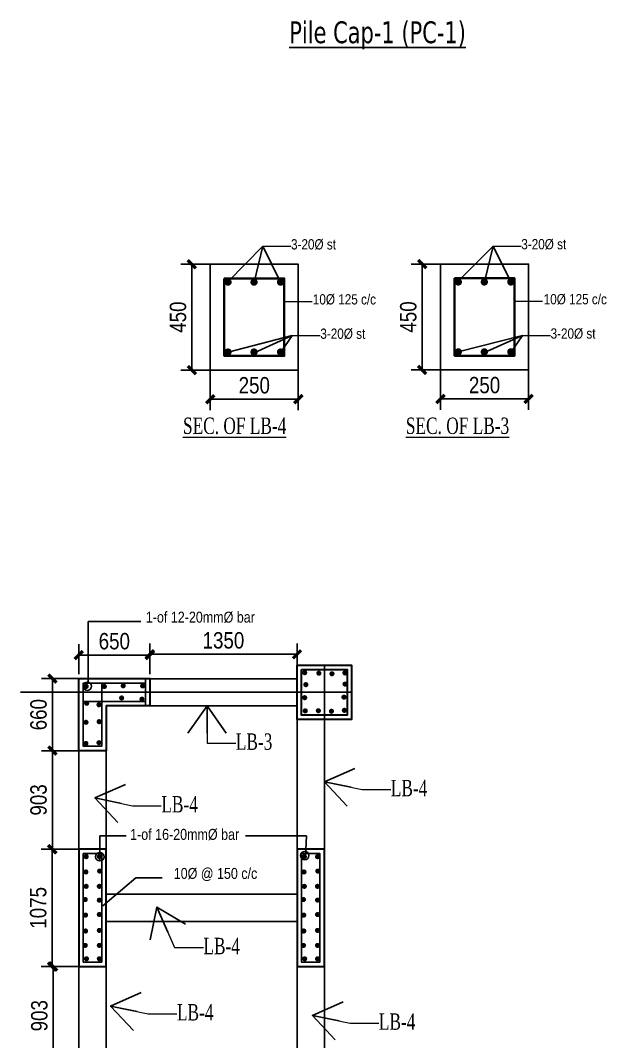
# Model space of a CAD drawing. Header units: millimetres. Extents: x 6239764 to 13047540, y 367704 to 979893.
# Drawn here: x 6258800 to 6264173, y 460258 to 469616 of the extents above; entities that cross this region are included whole.
import ezdxf

# ---------------------------------------------------------------- set-up
doc = ezdxf.new("R2010")
doc.units = ezdxf.units.MM
doc.header["$LTSCALE"] = 300
doc.linetypes.add('CENTER2', pattern=[28.575, 19.05, -3.175, 3.175, -3.175])
for name, color, linetype in [('COLUMN', 9, 'Continuous'), ('DIM', 4, 'Continuous'), ('HATCH', 7, 'Continuous'), ('TEXT', 7, 'Continuous')]:
    doc.layers.add(name, color=color, linetype=linetype)
for name, color, linetype, lineweight in [('LINE-3', 7, 'Continuous', 15), ('RD', 220, 'Continuous', 13), ('ROD', 10, 'Continuous', 35)]:
    doc.layers.add(name, color=color, linetype=linetype, lineweight=lineweight)
doc.layers.add('TEX', color=7, linetype='Continuous', lineweight=0, true_color=0xbaa114)
doc.styles.add('AFTXT', font='')
doc.styles.add('NARROW', font='ARIALN.TTF')
doc.styles.add('ROMANS', font='ROMANS.SHX', dxfattribs={"width": 0.8})
doc.styles.get("Standard").update_dxf_attribs({"font": 'txt8.shx', "width": 0.7, "bigfont": 'hztxt_ii.shx'})
doc.styles.add('ver', font='verdana.ttf')
doc.styles.get('AFTXT').set_extended_font_data('Romans.shx')
doc.dimstyles.new('DIM', dxfattribs={"dimtxt": 7, "dimasz": 3, "dimexe": 3, "dimexo": 3, "dimgap": 0.09, "dimtad": 0, "dimdec": 1, "dimzin": 0, "dimdsep": 46, "dimlunit": 4, "dimtxsty": 'ROMANS', "dimblk": 'ARCHTICK', "dimcen": 0.09, "dimdle": 1, "dimse1": 1, "dimse2": 1, "dimclrd": 7, "dimclre": 7, "dimclrt": 5, "dimazin": 0, "dimtfac": 1, "dimtdec": 1, "dimtofl": 0, "dimtmove": 0, "dimatfit": 3, "dimldrblk": 'OPEN90', "dimfxl": 1, "dimfrac": 2, "dimtolj": 1, "dimtzin": 0, "dimlwd": -1, "dimlwe": -1, "dimarcsym": 0})
doc.dimstyles.new('IED-2', dxfattribs={"dimscale": 50, "dimtxt": 3, "dimasz": 0.5, "dimexe": 2, "dimexo": 0, "dimgap": 2.5, "dimtad": 1, "dimdec": 0, "dimzin": 0, "dimdsep": 46, "dimtxsty": 'AFTXT', "dimblk": '_DOT7', "dimcen": 0.09, "dimclre": 7, "dimclrt": 3, "dimadec": 0, "dimazin": 0, "dimtfac": 1, "dimtdec": 0, "dimtix": 1, "dimtmove": 0, "dimatfit": 3, "dimldrblk": '_DOT7', "dimfxl": 1, "dimtolj": 1, "dimtzin": 0, "dimarcsym": 0})

# ---------------------------------------------------------------- blocks, each defined once
blk = doc.blocks.new('_ArchTick')
at = {"color": 0, "linetype": 'ByBlock', "const_width": 0.4}
blk.add_lwpolyline([(-0.5, -0.5), (0.5, 0.5)], dxfattribs=at)
blk = doc.blocks.new('*D674')
at = {"color": 7, "lineweight": -2, "transparency": 16777216}
for p, q in [((6259336.2, 462021.3), (6258990.6, 462021.3)), ((6259336.2, 460946.3), (6258990.6, 460946.3))]:
    blk.add_line(p, q, dxfattribs=at)
at = {"color": 0, "lineweight": -2, "transparency": 16777216}
blk.add_line((6259090.6, 462021.3), (6259090.6, 460946.3), dxfattribs=at)
at = {"layer": 'Defpoints', "color": 0, "transparency": 16777216}
for p in [(6259336.2, 462021.3), (6259090.6, 460946.3), (6259336.2, 460946.3)]:
    blk.add_point(p, dxfattribs=at)
at = {"color": 0, "lineweight": -2, "transparency": 16777216, "xscale": 75, "yscale": 75, "zscale": 75}
for p, rotation in [((6259090.6, 462021.3), 90), ((6259090.6, 460946.3), 270)]:
    blk.add_blockref('_ArchTick', p, dxfattribs=dict(at, rotation=rotation))
at = {"color": 3, "transparency": 16777216, "insert": (6258964, 461483.8), "char_height": 150, "attachment_point": 5, "rotation": 90, "style": 'NARROW'}
blk.add_mtext('\\A1;1075', dxfattribs=at)
blk = doc.blocks.new('_DOT7')
at = {"color": 7, "linetype": 'Continuous'}
blk.add_line((-0.5, 0), (-1, 0), dxfattribs=at)
at = {"color": 7, "linetype": 'Continuous', "const_width": 0.5}
blk.add_lwpolyline([(-0.25, 0, 1), (0.25, 0, 1), (-0.25, 0, 1)], format="xyb", dxfattribs=at)
blk = doc.blocks.new('*D675')
at = {"color": 7, "lineweight": -2, "transparency": 16777216}
for p, q in [((6259336.2, 463583.9), (6258993.6, 463583.9)), ((6259336.2, 462923.9), (6258993.6, 462923.9))]:
    blk.add_line(p, q, dxfattribs=at)
at = {"color": 0, "lineweight": -2, "transparency": 16777216}
blk.add_line((6259093.6, 463583.9), (6259093.6, 462923.9), dxfattribs=at)
at = {"layer": 'Defpoints', "color": 0, "transparency": 16777216}
for p in [(6259336.2, 463583.9), (6259093.6, 462923.9), (6259336.2, 462923.9)]:
    blk.add_point(p, dxfattribs=at)
at = {"color": 0, "lineweight": -2, "transparency": 16777216, "xscale": 75, "yscale": 75, "zscale": 75}
for p, rotation in [((6259093.6, 463583.9), 90), ((6259093.6, 462923.9), 270)]:
    blk.add_blockref('_ArchTick', p, dxfattribs=dict(at, rotation=rotation))
at = {"color": 3, "transparency": 16777216, "insert": (6258967, 463253.9), "char_height": 150, "attachment_point": 5, "rotation": 90, "style": 'NARROW'}
blk.add_mtext('\\A1;660', dxfattribs=at)
blk = doc.blocks.new('*D676')
at = {"color": 7, "lineweight": -2, "transparency": 16777216}
for p, q in [((6259336, 463623.5), (6259336, 463899.7)), ((6259986.2, 463623.5), (6259986.2, 463899.7))]:
    blk.add_line(p, q, dxfattribs=at)
at = {"color": 0, "lineweight": -2, "transparency": 16777216}
blk.add_line((6259336, 463799.7), (6259986.2, 463799.7), dxfattribs=at)
at = {"layer": 'Defpoints', "color": 0, "transparency": 16777216}
for p in [(6259986.2, 463799.7), (6259336, 463623.5), (6259986.2, 463623.5)]:
    blk.add_point(p, dxfattribs=at)
at = {"color": 0, "lineweight": -2, "transparency": 16777216, "xscale": 75, "yscale": 75, "zscale": 75, "rotation": 180}
blk.add_blockref('_ArchTick', (6259336, 463799.7), dxfattribs=at)
at = {"color": 0, "lineweight": -2, "transparency": 16777216, "xscale": 75, "yscale": 75, "zscale": 75}
blk.add_blockref('_ArchTick', (6259986.2, 463799.7), dxfattribs=at)
at = {"color": 3, "transparency": 16777216, "insert": (6259661.1, 463926.3), "char_height": 150, "attachment_point": 5, "style": 'NARROW'}
blk.add_mtext('\\A1;650', dxfattribs=at)
blk = doc.blocks.new('*D678')
at = {"color": 7, "lineweight": -2, "transparency": 16777216}
for p, q in [((6259336.2, 460946.3), (6259000.6, 460946.3)), ((6259336.2, 460043.8), (6259000.6, 460043.8))]:
    blk.add_line(p, q, dxfattribs=at)
at = {"color": 0, "lineweight": -2, "transparency": 16777216}
blk.add_line((6259100.6, 460946.3), (6259100.6, 460043.8), dxfattribs=at)
at = {"layer": 'Defpoints', "color": 0, "transparency": 16777216}
for p in [(6259336.2, 460946.3), (6259100.6, 460043.8), (6259336.2, 460043.8)]:
    blk.add_point(p, dxfattribs=at)
at = {"color": 0, "lineweight": -2, "transparency": 16777216, "xscale": 75, "yscale": 75, "zscale": 75}
for p, rotation in [((6259100.6, 460946.3), 90), ((6259100.6, 460043.8), 270)]:
    blk.add_blockref('_ArchTick', p, dxfattribs=dict(at, rotation=rotation))
at = {"color": 3, "transparency": 16777216, "insert": (6258974, 460495), "char_height": 150, "attachment_point": 5, "rotation": 90, "style": 'NARROW'}
blk.add_mtext('\\A1;903', dxfattribs=at)
blk = doc.blocks.new('*D679')
at = {"color": 7, "lineweight": -2, "transparency": 16777216}
for p, q in [((6259336.2, 462923.9), (6258993.6, 462923.9)), ((6259336.2, 462021.3), (6258993.6, 462021.3))]:
    blk.add_line(p, q, dxfattribs=at)
at = {"color": 0, "lineweight": -2, "transparency": 16777216}
blk.add_line((6259093.6, 462923.9), (6259093.6, 462021.3), dxfattribs=at)
at = {"layer": 'Defpoints', "color": 0, "transparency": 16777216}
for p in [(6259336.2, 462923.9), (6259093.6, 462021.3), (6259336.2, 462021.3)]:
    blk.add_point(p, dxfattribs=at)
at = {"color": 0, "lineweight": -2, "transparency": 16777216, "xscale": 75, "yscale": 75, "zscale": 75}
for p, rotation in [((6259093.6, 462923.9), 90), ((6259093.6, 462021.3), 270)]:
    blk.add_blockref('_ArchTick', p, dxfattribs=dict(at, rotation=rotation))
at = {"color": 3, "transparency": 16777216, "insert": (6258967, 462472.6), "char_height": 150, "attachment_point": 5, "rotation": 90, "style": 'NARROW'}
blk.add_mtext('\\A1;903', dxfattribs=at)
blk = doc.blocks.new('*D680')
at = {"color": 7, "lineweight": -2, "transparency": 16777216}
for p, q in [((6259986.2, 463623.5), (6259986.2, 463907.3)), ((6261336.2, 463583.6), (6261336.2, 463907.3))]:
    blk.add_line(p, q, dxfattribs=at)
at = {"color": 0, "lineweight": -2, "transparency": 16777216}
blk.add_line((6259986.2, 463807.3), (6261336.2, 463807.3), dxfattribs=at)
at = {"layer": 'Defpoints', "color": 0, "transparency": 16777216}
for p in [(6261336.2, 463807.3), (6259986.2, 463623.5), (6261336.2, 463583.6)]:
    blk.add_point(p, dxfattribs=at)
at = {"color": 0, "lineweight": -2, "transparency": 16777216, "xscale": 75, "yscale": 75, "zscale": 75, "rotation": 180}
blk.add_blockref('_ArchTick', (6259986.2, 463807.3), dxfattribs=at)
at = {"color": 0, "lineweight": -2, "transparency": 16777216, "xscale": 75, "yscale": 75, "zscale": 75}
blk.add_blockref('_ArchTick', (6261336.2, 463807.3), dxfattribs=at)
at = {"color": 3, "transparency": 16777216, "insert": (6260661.2, 463933.9), "char_height": 150, "attachment_point": 5, "style": 'NARROW'}
blk.add_mtext('\\A1;1350', dxfattribs=at)
blk = doc.blocks.new('*D681')
at = {"color": 7, "lineweight": -2, "transparency": 16777216}
for p, q in [((6260540.2, 467381.1), (6260271.8, 467381.1)), ((6260540.2, 466412.1), (6260271.8, 466412.1))]:
    blk.add_line(p, q, dxfattribs=at)
at = {"color": 0, "lineweight": -2, "transparency": 16777216}
blk.add_line((6260371.8, 467381.1), (6260371.8, 466412.1), dxfattribs=at)
at = {"layer": 'Defpoints', "color": 0, "transparency": 16777216}
for p in [(6260540.2, 467381.1), (6260371.8, 466412.1), (6260540.2, 466412.1)]:
    blk.add_point(p, dxfattribs=at)
at = {"color": 0, "lineweight": -2, "transparency": 16777216, "xscale": 75, "yscale": 75, "zscale": 75}
for p, rotation in [((6260371.8, 467381.1), 90), ((6260371.8, 466412.1), 270)]:
    blk.add_blockref('_ArchTick', p, dxfattribs=dict(at, rotation=rotation))
at = {"color": 3, "transparency": 16777216, "insert": (6260245.2, 466896.6), "char_height": 150, "attachment_point": 5, "rotation": 90, "style": 'NARROW'}
blk.add_mtext('\\A1;450', dxfattribs=at)
blk = doc.blocks.new('*D682')
at = {"color": 7, "lineweight": -2, "transparency": 16777216}
for p, q in [((6260540.2, 466412.1), (6260540.2, 466045)), ((6261347.7, 466412.1), (6261347.7, 466045))]:
    blk.add_line(p, q, dxfattribs=at)
at = {"color": 0, "lineweight": -2, "transparency": 16777216}
blk.add_line((6260540.2, 466145), (6261347.7, 466145), dxfattribs=at)
at = {"layer": 'Defpoints', "color": 0, "transparency": 16777216}
for p in [(6260540.2, 466412.1), (6261347.7, 466412.1), (6261347.7, 466145)]:
    blk.add_point(p, dxfattribs=at)
at = {"color": 0, "lineweight": -2, "transparency": 16777216, "xscale": 75, "yscale": 75, "zscale": 75, "rotation": 180}
blk.add_blockref('_ArchTick', (6260540.2, 466145), dxfattribs=at)
at = {"color": 0, "lineweight": -2, "transparency": 16777216, "xscale": 75, "yscale": 75, "zscale": 75}
blk.add_blockref('_ArchTick', (6261347.7, 466145), dxfattribs=at)
at = {"color": 3, "transparency": 16777216, "insert": (6260943.9, 466271.6), "char_height": 150, "attachment_point": 5, "style": 'NARROW'}
blk.add_mtext('\\A1;250', dxfattribs=at)
blk = doc.blocks.new('*D683')
at = {"color": 7, "lineweight": -2, "transparency": 16777216}
for p, q in [((6262650.9, 467382.6), (6262382.5, 467382.6)), ((6262650.9, 466413.6), (6262382.5, 466413.6))]:
    blk.add_line(p, q, dxfattribs=at)
at = {"color": 0, "lineweight": -2, "transparency": 16777216}
blk.add_line((6262482.5, 467382.6), (6262482.5, 466413.6), dxfattribs=at)
at = {"layer": 'Defpoints', "color": 0, "transparency": 16777216}
for p in [(6262650.9, 467382.6), (6262482.5, 466413.6), (6262650.9, 466413.6)]:
    blk.add_point(p, dxfattribs=at)
at = {"color": 0, "lineweight": -2, "transparency": 16777216, "xscale": 75, "yscale": 75, "zscale": 75}
for p, rotation in [((6262482.5, 467382.6), 90), ((6262482.5, 466413.6), 270)]:
    blk.add_blockref('_ArchTick', p, dxfattribs=dict(at, rotation=rotation))
at = {"color": 3, "transparency": 16777216, "insert": (6262355.9, 466898.1), "char_height": 150, "attachment_point": 5, "rotation": 90, "style": 'NARROW'}
blk.add_mtext('\\A1;450', dxfattribs=at)
blk = doc.blocks.new('*D684')
at = {"color": 7, "lineweight": -2, "transparency": 16777216}
for p, q in [((6262650.9, 466413.6), (6262650.9, 466046.5)), ((6263458.4, 466413.6), (6263458.4, 466046.5))]:
    blk.add_line(p, q, dxfattribs=at)
at = {"color": 0, "lineweight": -2, "transparency": 16777216}
blk.add_line((6262650.9, 466146.5), (6263458.4, 466146.5), dxfattribs=at)
at = {"layer": 'Defpoints', "color": 0, "transparency": 16777216}
for p in [(6262650.9, 466413.6), (6263458.4, 466413.6), (6263458.4, 466146.5)]:
    blk.add_point(p, dxfattribs=at)
at = {"color": 0, "lineweight": -2, "transparency": 16777216, "xscale": 75, "yscale": 75, "zscale": 75, "rotation": 180}
blk.add_blockref('_ArchTick', (6262650.9, 466146.5), dxfattribs=at)
at = {"color": 0, "lineweight": -2, "transparency": 16777216, "xscale": 75, "yscale": 75, "zscale": 75}
blk.add_blockref('_ArchTick', (6263458.4, 466146.5), dxfattribs=at)
at = {"color": 3, "transparency": 16777216, "insert": (6263054.6, 466273), "char_height": 150, "attachment_point": 5, "style": 'NARROW'}
blk.add_mtext('\\A1;250', dxfattribs=at)

msp = doc.modelspace()

# ---------------------------------------------------------------- linework, layer by layer
at = {"color": 7, "lineweight": 25}
for p, q in [((6259422.6, 463543.9, 0), (6259422.6, 464106.3, 0)), ((6259422.6, 464106.3, 0), (6259904.9, 464106.3, 0)), ((6259528.1, 461913.4, 0), (6259528.1, 462144.5, 0)), ((6259528.1, 462144.5, 0), (6259769.2, 462144.5, 0)), ((6261423.1, 462144.5, 0), (6260864.2, 462144.5, 0)), ((6259554.7, 461502.4), (6259859.3, 461757.7)), ((6259859.3, 461757.7), (6260100.4, 461757.7))]:
    msp.add_line(p, q, dxfattribs=at)
at = {"lineweight": 25}
for p, q in [((6259986.2, 463583.6), (6261336.2, 463583.6)), ((6259546.2, 463373.9), (6259546.2, 463543.9)), ((6259546.2, 463373.9), (6259376.2, 463373.9)), ((6261414.7, 461952), (6261423.1, 462144.5, 0)), ((6261336.2, 461608.8), (6259586.2, 461608.8)), ((6261336.2, 461358.8), (6259586.2, 461358.8))]:
    msp.add_line(p, q, dxfattribs=at)
for points in [[(6261022.3, 467546), (6260703.3, 467224.2)], [(6261022.3, 467546), (6260944.4, 467217.5)], [(6261022.3, 467546), (6261184.8, 467217.5)], [(6263133, 467547.5), (6262814, 467225.7)], [(6263133, 467547.5), (6263055.1, 467219)], [(6263133, 467547.5), (6263295.5, 467219)], [(6261290.9, 466727.1), (6260703.3, 466576.7)], [(6261290.9, 466727.1), (6260944.4, 466570)], [(6261290.9, 466727.1), (6261184.8, 466570)], [(6263401.6, 466728.6), (6262814, 466578.2)], [(6263401.6, 466728.6), (6263055.1, 466571.5)], [(6263401.6, 466728.6), (6263295.5, 466571.5)], [(6259376.2, 463543.9), (6259946.2, 463543.9), (6259946.2, 463373.9), (6259546.2, 463373.9), (6259546.2, 462963.9), (6259376.2, 462963.9), (6259376.2, 463543.9), (6259546.2, 463543.9), (6259546.2, 463373.9), (6259376.2, 463373.9)]]:
    msp.add_lwpolyline(points, dxfattribs=at)
for points in [[(6260540.2, 467381.1), (6261347.7, 467381.1), (6261347.7, 466412.1), (6260540.2, 466412.1)], [(6262650.9, 467382.6), (6263458.4, 467382.6), (6263458.4, 466413.6), (6262650.9, 466413.6)], [(6261376.2, 463668.8), (6261796.2, 463668.8), (6261796.2, 463248.8), (6261376.2, 463248.8)], [(6261336.2, 463583.6), (6259946.3, 463583.6), (6259946.3, 463333.9), (6261336.2, 463333.9)], [(6259376.2, 463543.9), (6259946.2, 463543.9), (6259946.2, 463373.9), (6259546.2, 463373.9), (6259546.2, 462963.9), (6259376.2, 462963.9)], [(6261336.2, 463208.8), (6261586.2, 463208.8), (6261586.2, 462021.3), (6261336.2, 462021.3)], [(6259336.2, 462923.9), (6259586.2, 462923.9), (6259586.2, 462021.3), (6259336.2, 462021.3)], [(6259376.2, 461981.3), (6259376.2, 460986.3), (6259546.2, 460986.3), (6259546.2, 461981.3)], [(6261376.2, 461981.3), (6261376.2, 460986.3), (6261546.2, 460986.3), (6261546.2, 461981.3)], [(6261376.2, 461981.3), (6261376.2, 460986.3), (6261546.2, 460986.3), (6261546.2, 461981.3)], [(6259336.2, 460946.3), (6259586.2, 460946.3), (6259586.2, 460043.8), (6259336.2, 460043.8)], [(6261336.2, 460946.3), (6261586.2, 460946.3), (6261586.2, 460043.8), (6261336.2, 460043.8)]]:
    msp.add_lwpolyline(points, close=True, dxfattribs=at)
at = {"color": 7, "lineweight": 25}
for centre in [(6259413.8, 463514.5, 0), (6259528.1, 461951.8, 0), (6261406.6, 461962.8, 0)]:
    msp.add_circle(centre, 38.5, dxfattribs=at)
at = {"layer": 'COLUMN', "lineweight": 30}
msp.add_lwpolyline([(6261336.2, 463708.8), (6261836.2, 463708.8), (6261836.2, 463208.8), (6261336.2, 463208.8)], close=True, dxfattribs=at)
for points in [[(6259336.2, 463583.9), (6259986.2, 463583.9), (6259986.2, 463333.9), (6259586.2, 463333.9), (6259586.2, 462923.9), (6259336.2, 462923.9), (6259336.2, 463583.9)], [(6259336.2, 462021.3), (6259336.2, 460946.3), (6259586.2, 460946.3), (6259586.2, 462021.3), (6259336.2, 462021.3)], [(6261336.2, 462021.3), (6261336.2, 460946.3), (6261586.2, 460946.3), (6261586.2, 462021.3), (6261336.2, 462021.3)]]:
    msp.add_lwpolyline(points, dxfattribs=at)
at = {"layer": 'HATCH', "linetype": 'CENTER2'}
for p, q in [((6261586.2, 463708.8), (6261586.2, 459151)), ((6261836.2, 463458.8), (6258800.4, 463458.8))]:
    msp.add_line(p, q, dxfattribs=at)
at = {"layer": 'RD', "lineweight": 30}
msp.add_lwpolyline([(6261376.2, 463668.8), (6261796.2, 463668.8), (6261796.2, 463248.8), (6261376.2, 463248.8)], close=True, dxfattribs=at)
at = {"layer": 'ROD'}
for points in [[(6260669.4, 467251.9), (6261218.5, 467251.9), (6261218.5, 466541.3), (6260669.4, 466541.3)], [(6262780.1, 467253.4), (6263329.2, 467253.4), (6263329.2, 466542.8), (6262780.1, 466542.8)]]:
    msp.add_lwpolyline(points, close=True, dxfattribs=at)
for points, const_width in [([(6260720, 467217.5, -1), (6260686.6, 467217.5, -1)], 33.4), ([(6260958.5, 467217.5, -1), (6260925.1, 467217.5, -1)], 33.4), ([(6261201.5, 467217.5, -1), (6261168.1, 467217.5, -1)], 33.4), ([(6262830.7, 467219, -1), (6262797.3, 467219, -1)], 33.4), ([(6263069.2, 467219, -1), (6263035.8, 467219, -1)], 33.4), ([(6263312.2, 467219, -1), (6263278.8, 467219, -1)], 33.4), ([(6260720, 466576.7, -1), (6260686.6, 466576.7, -1)], 33.4), ([(6260958.5, 466576.7, -1), (6260925.1, 466576.7, -1)], 33.4), ([(6261201.5, 466576.7, -1), (6261168.1, 466576.7, -1)], 33.4), ([(6262830.7, 466578.2, -1), (6262797.3, 466578.2, -1)], 33.4), ([(6263069.2, 466578.2, -1), (6263035.8, 466578.2, -1)], 33.4), ([(6263312.2, 466578.2, -1), (6263278.8, 466578.2, -1)], 33.4), ([(6261406.5, 463627, -1), (6261406.5, 463650.4, -1)], 23.4), ([(6261536.3, 463622, -1), (6261536.3, 463645.4, -1)], 23.4), ([(6261774.8, 463624.3, -1), (6261774.8, 463647.8, -1)], 23.4), ([(6261656, 463617, -1), (6261656, 463640.4, -1)], 23.4), ([(6259403, 463501, -1), (6259403, 463524.4, -1)], 23.4), ([(6259569.6, 463500.4, -1), (6259569.6, 463523.8, -1)], 23.4), ([(6259742.8, 463507.2, -1), (6259742.8, 463530.6, -1)], 23.4), ([(6259920.5, 463505.4, -1), (6259920.5, 463528.9, -1)], 23.4), ([(6261416.5, 463517.3, -1), (6261416.5, 463540.8, -1)], 23.4), ([(6261775.8, 463522.3, -1), (6261775.8, 463545.7, -1)], 23.4), ([(6259407.6, 463346.9, -1), (6259407.6, 463370.4, -1)], 23.4), ([(6259728.2, 463395.3, -1), (6259728.2, 463418.7, -1)], 23.4), ([(6259914.5, 463384.2, -1), (6259914.5, 463407.6, -1)], 23.4), ([(6261406.5, 463397.7, -1), (6261406.5, 463421.1, -1)], 23.4), ([(6261765.8, 463402.7, -1), (6261765.8, 463426.1, -1)], 23.4), ([(6259520.5, 463333, -1), (6259520.5, 463356.4, -1)], 23.4), ([(6261411.5, 463276.8, -1), (6261411.5, 463300.2, -1)], 23.4), ([(6261531.3, 463278.1, -1), (6261531.3, 463301.5, -1)], 23.4), ([(6261651, 463273.1, -1), (6261651, 463296.5, -1)], 23.4), ([(6261769.8, 463281.7, -1), (6261769.8, 463305.2, -1)], 23.4), ([(6259401.5, 463172.3, -1), (6259401.5, 463195.7, -1)], 23.4), ([(6259522.3, 463178.1, -1), (6259522.3, 463201.6, -1)], 23.4), ([(6259400.6, 462978.5, -1), (6259400.6, 463001.9, -1)], 23.4), ([(6259520.6, 462985.4, -1), (6259520.6, 463008.8, -1)], 23.4), ([(6259403, 461940.8, -1), (6259403, 461964.3, -1)], 23.4), ([(6259524, 461940.8, -1), (6259524, 461964.3, -1)], 23.4), ([(6261403, 461940.8, -1), (6261403, 461964.3, -1)], 23.4), ([(6261524, 461940.8, -1), (6261524, 461964.3, -1)], 23.4), ([(6259400.3, 461800.7, -1), (6259400.3, 461824.2, -1)], 23.4), ([(6259526.3, 461809, -1), (6259526.3, 461832.4, -1)], 23.4), ([(6261400.3, 461800.7, -1), (6261400.3, 461824.2, -1)], 23.4), ([(6261526.3, 461809, -1), (6261526.3, 461832.4, -1)], 23.4), ([(6259403, 461668.9, -1), (6259403, 461692.3, -1)], 23.4), ([(6259523.6, 461668.9, -1), (6259523.6, 461692.3, -1)], 23.4), ([(6261403, 461668.9, -1), (6261403, 461692.3, -1)], 23.4), ([(6261523.6, 461668.9, -1), (6261523.6, 461692.3, -1)], 23.4), ([(6259394.8, 461548, -1), (6259394.8, 461571.5, -1)], 23.4), ([(6259523.6, 461542.6, -1), (6259523.6, 461566, -1)], 23.4), ([(6261394.8, 461548, -1), (6261394.8, 461571.5, -1)], 23.4), ([(6261523.6, 461542.6, -1), (6261523.6, 461566, -1)], 23.4), ([(6259397.5, 461405.2, -1), (6259397.5, 461428.6, -1)], 23.4), ([(6259523.6, 461410.7, -1), (6259523.6, 461434.1, -1)], 23.4), ([(6261397.5, 461405.2, -1), (6261397.5, 461428.6, -1)], 23.4), ([(6261523.6, 461410.7, -1), (6261523.6, 461434.1, -1)], 23.4), ([(6259397.5, 461259.6, -1), (6259397.5, 461283.1, -1)], 23.4), ([(6259523.6, 461265.1, -1), (6259523.6, 461288.6, -1)], 23.4), ([(6261397.5, 461259.6, -1), (6261397.5, 461283.1, -1)], 23.4), ([(6261523.6, 461265.1, -1), (6261523.6, 461288.6, -1)], 23.4), ([(6259394.8, 461127.8, -1), (6259394.8, 461151.2, -1)], 23.4), ([(6259523.6, 461127.8, -1), (6259523.6, 461151.2, -1)], 23.4), ([(6261394.8, 461127.8, -1), (6261394.8, 461151.2, -1)], 23.4), ([(6261523.6, 461127.8, -1), (6261523.6, 461151.2, -1)], 23.4), ([(6259405.8, 461005.2, -1), (6259405.8, 461028.7, -1)], 23.4), ([(6259524, 461005.2, -1), (6259524, 461028.7, -1)], 23.4), ([(6261405.8, 461005.2, -1), (6261405.8, 461028.7, -1)], 23.4), ([(6261524, 461005.2, -1), (6261524, 461028.7, -1)], 23.4)]:
    msp.add_lwpolyline(points, format="xyb", close=True, dxfattribs=dict(at, const_width=const_width))
at = {"layer": 'TEX', "ltscale": 1500}
for points in [[(6261022.3, 467546), (6261254.5, 467546), (6261279.6, 467546)], [(6263133, 467547.5), (6263365.2, 467547.5), (6263390.3, 467547.5)], [(6261218.5, 467040.1), (6261450.7, 467040.1), (6261475.7, 467040.1)], [(6263329.2, 467041.6), (6263561.4, 467041.6), (6263586.4, 467041.6)], [(6261290.9, 466727.1), (6261523.1, 466727.1), (6261548.1, 466727.1)], [(6263401.6, 466728.6), (6263633.8, 466728.6), (6263658.8, 466728.6)]]:
    msp.add_lwpolyline(points, dxfattribs=at)

# ---------------------------------------------------------------- texts
at = {"layer": 'DIM', "insert": (6261264.7, 469607.1, 22.6), "char_height": 200, "width": 4245.844, "attachment_point": 1}
msp.add_mtext('{\\fVerdana|b0|i0|c0|p34;\\LPile Cap-1 (PC-1)}', dxfattribs=at)
at = {"layer": 'TEX', "color": 7, "ltscale": 1500, "char_height": 93.75, "attachment_point": 3, "style": 'ver'}
for s, insert, width in [('{\\fArial Narrow|b0|i0|c0|p34;3-20Ø st}', (6261692.6, 467610.7), 412.261), ('{\\fArial Narrow|b0|i0|c0|p34;3-20Ø st}', (6263803.3, 467612.2), 412.261), ('{\\fArial Narrow|b0|i0|c0|p34;10Ø 125 c/c}', (6262059.9, 467106.7), 708.271), ('{\\fArial Narrow|b0|i0|c0|p34;10Ø 125 c/c}', (6264175.9, 467108.2), 708.271), ('{\\fArial Narrow|b0|i0|c0|p34;3-20Ø st}', (6261961.1, 466791.8), 412.261), ('{\\fArial Narrow|b0|i0|c0|p34;3-20Ø st}', (6264071.8, 466793.3), 412.261)]:
    msp.add_mtext(s, dxfattribs=dict(at, insert=insert, width=width))
at = {"layer": 'TEX', "char_height": 150, "width": 3746.966, "attachment_point": 7}
for s, insert in [('{\\fTimes New Roman|b0|i0|c0|p18;\\C7; \\LSEC. OF LB-4}', (6260250.7, 465823.1, 0)), ('{\\fTimes New Roman|b0|i0|c0|p18;\\C7; \\LSEC. OF LB-3}', (6262293.7, 465823.1, 0)), ('{\\fTimes New Roman|b0|i0|c0|p18;\\C7;LB-3}', (6260774.5, 462929.6)), ('{\\fTimes New Roman|b0|i0|c0|p18;\\C7;LB-4}', (6262195.1, 462505.9, 0)), ('{\\fTimes New Roman|b0|i0|c0|p18;\\C7;LB-4}', (6260092.1, 462357.3, 0)), ('{\\fTimes New Roman|b0|i0|c0|p18;\\C7;LB-4}', (6260477.4, 461058.3, 0)), ('{\\fTimes New Roman|b0|i0|c0|p18;\\C7;LB-4}', (6260235.1, 460450.9, 0)), ('{\\fTimes New Roman|b0|i0|c0|p18;\\C7;LB-4}', (6262086, 460365.5, 0))]:
    msp.add_mtext(s, dxfattribs=dict(at, insert=insert))
at = {"layer": 'TEXT', "ltscale": 1500, "char_height": 100, "width": 1578.24, "attachment_point": 3, "style": 'ver'}
for s, insert in [('{\\fArial Narrow|b0|i0|c0|p34;1-of 12-20mm%%C bar }', (6260949.4, 464197.6, 0)), ('{\\fArial Narrow|b0|i0|c0|p34;1-of 16-20mm%%C bar }', (6260805.5, 462206.8, 0)), ('{\\fArial Narrow|b0|i0|c0|p34;10%%C @ 150 c/c }', (6260971.5, 461849.1))]:
    msp.add_mtext(s, dxfattribs=dict(at, insert=insert))

# ---------------------------------------------------------------- dimensions: what is measured, and where the dimension line sits
for base, p1, p2, angle, text, picture, middle in [((6260371.8, 466412.1), (6260540.2, 467381.1), (6260540.2, 466412.1), 270, '450', '*D681', (6260371.8, 466896.6)), ((6262482.5, 466413.6), (6262650.9, 467382.6), (6262650.9, 466413.6), 270, '450', '*D683', (6262482.5, 466898.1)), ((6261347.7, 466145), (6260540.2, 466412.1), (6261347.7, 466412.1), 0, '250', '*D682', (6260943.9, 466145)), ((6263458.4, 466146.5), (6262650.9, 466413.6), (6263458.4, 466413.6), 0, '250', '*D684', (6263054.6, 466146.5))]:
    dim = msp.add_linear_dim(base=base, p1=p1, p2=p2, angle=angle, text=text, dimstyle='IED-2', override={"dimasz": 1.5, "dimgap": 1, "dimtxsty": 'NARROW', "dimblk1": 'ArchTick', "dimblk2": 'ArchTick', "dimsah": 1})
    dim.commit()
    dim.dimension.update_dxf_attribs({"geometry": picture, "text_midpoint": middle, "dimtype": 161})
for base, p1, p2, picture, middle in [((6261336.2, 463807.3), (6259986.2, 463623.5), (6261336.2, 463583.6), '*D680', (6260661.2, 463933.9)), ((6259986.2, 463799.7), (6259336, 463623.5), (6259986.2, 463623.5), '*D676', (6259661.1, 463926.3))]:
    dim = msp.add_linear_dim(base=base, p1=p1, p2=p2, dimstyle='IED-2', override={"dimasz": 1.5, "dimgap": 1, "dimtxsty": 'NARROW', "dimblk1": 'ArchTick', "dimblk2": 'ArchTick', "dimsah": 1})
    dim.commit()
    dim.dimension.update_dxf_attribs({"geometry": picture, "text_midpoint": middle})
for base, p1, p2, picture, middle in [((6259093.6, 462923.9), (6259336.2, 463583.9), (6259336.2, 462923.9), '*D675', (6258967, 463253.9)), ((6259093.6, 462021.3), (6259336.2, 462923.9), (6259336.2, 462021.3), '*D679', (6258967, 462472.6)), ((6259090.6, 460946.3), (6259336.2, 462021.3), (6259336.2, 460946.3), '*D674', (6258964, 461483.8)), ((6259100.6195799, 460043.7695921), (6259336.182726, 460946.2695921), (6259336.182726, 460043.7695921), '*D678', (6258974.0336318, 460495.0195921))]:
    dim = msp.add_linear_dim(base=base, p1=p1, p2=p2, angle=90, dimstyle='IED-2', override={"dimasz": 1.5, "dimgap": 1, "dimtxsty": 'NARROW', "dimblk1": 'ArchTick', "dimblk2": 'ArchTick', "dimsah": 1})
    dim.commit()
    dim.dimension.update_dxf_attribs({"geometry": picture, "text_midpoint": middle})

# ---------------------------------------------------------------- leaders
at = {"layer": 'LINE-3'}
for points in [[(6260510.9, 463333.9), (6260510.9, 462991.8), (6260774.3, 462991.8)], [(6261586.2, 462638.9, 0), (6261931.5, 462568.1, 0), (6262194.9, 462568.1, 0)], [(6259483.2, 462490.3, 0), (6259828.5, 462419.5, 0), (6260091.9, 462419.5, 0)], [(6260050.8, 461490.1, 0), (6260213.8, 461120.5, 0), (6260477.2, 461120.5, 0)], [(6259626.2, 460583.8, 0), (6259971.5, 460513, 0), (6260234.9, 460513, 0)], [(6261477.1, 460498.5, 0), (6261822.3, 460427.7, 0), (6262085.8, 460427.7, 0)]]:
    msp.add_leader(points, dimstyle='DIM', override={"dimasz": 250, "dimgap": 2, "dimtad": 0, "dimfxl": 2}, dxfattribs=at)

doc.saveas('drawing.dxf')
